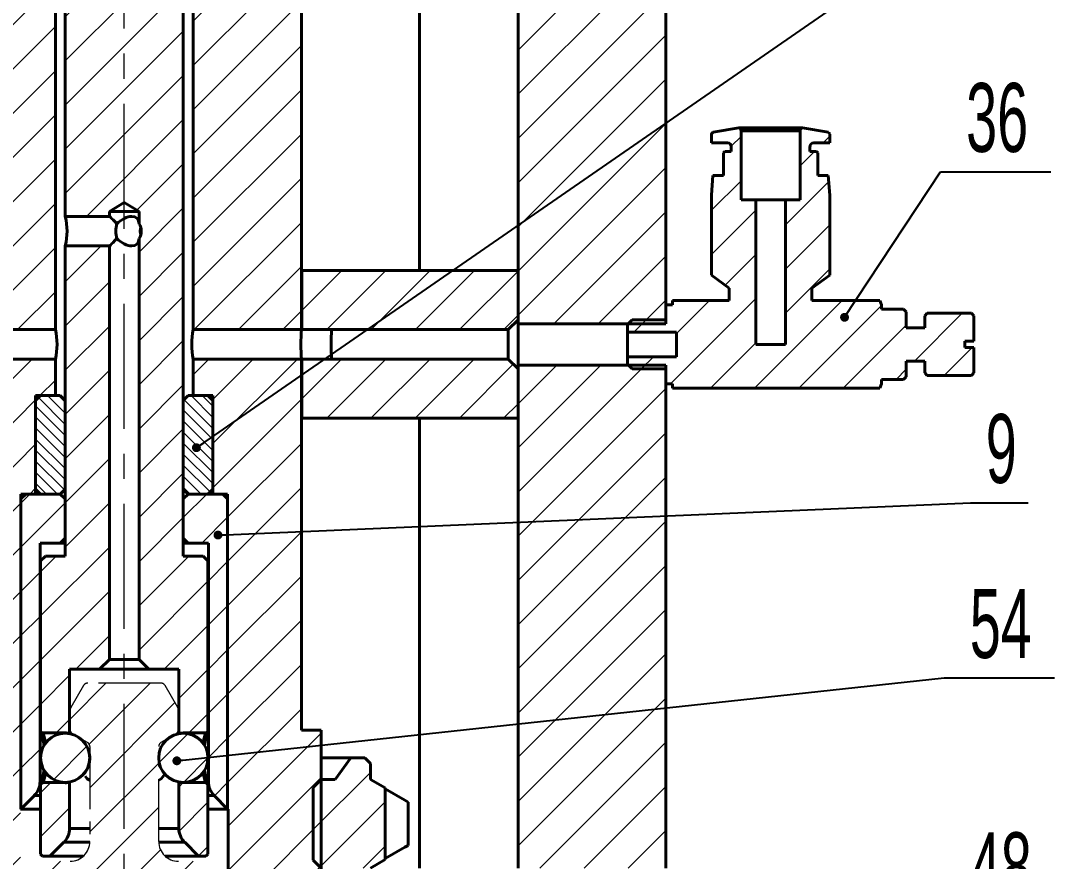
# Model space of a CAD drawing. Header units: millimetres. Extents: x 0 to 1189, y 0 to 841.
# Drawn here: x 722.3 to 827.2, y 506.3 to 591.7 of the extents above; entities that cross this region are included whole.
import ezdxf

# ---------------------------------------------------------------- set-up
doc = ezdxf.new("R2010")
doc.units = ezdxf.units.MM
doc.linetypes.add('CENTERX2', pattern=[20.32, 12.7, -2.54, 2.54, -2.54])
doc.linetypes.add('PHANTOM', pattern=[12.7, 6.35, -1.27, 1.27, -1.27, 1.27, -1.27])
doc.styles.add('SLDTEXTSTYLE1', font='TXT', dxfattribs={"width": 0.605})
doc.dimstyles.new('SLDDIMSTYLE0', dxfattribs={"dimtxt": 0, "dimasz": 0.9, "dimexe": 0, "dimexo": 0.0625, "dimgap": 0, "dimtad": 0, "dimtih": 1, "dimtoh": 1, "dimdec": 0, "dimrnd": 1e-09, "dimzin": 0, "dimdsep": 46, "dimtxsty": 'Standard', "dimblk1": 'DOT', "dimblk2": 'DOT', "dimsah": 1, "dimcen": 0.09, "dimadec": 0, "dimazin": 0, "dimtfac": 0.9, "dimtdec": 0, "dimtofl": 0, "dimtmove": 0, "dimatfit": 3, "dimldrblk": 'DOT', "dimfxl": 1, "dimfrac": 2, "dimtolj": 1, "dimtzin": 0, "dimarcsym": 0})

# ---------------------------------------------------------------- blocks, each defined once
blk = doc.blocks.new('_DOT')
at = {"color": 0, "linetype": 'ByBlock', "lineweight": -2}
blk.add_line((-0.5, 0), (-1, 0), dxfattribs=at)
at = {"color": 0, "linetype": 'ByBlock', "const_width": 0.5}
blk.add_lwpolyline([(-0.25, 0, 1), (0.25, 0, 1)], format="xyb", close=True, dxfattribs=at)

msp = doc.modelspace()

# ---------------------------------------------------------------- hatches: boundary and pattern name
at = {"linetype": 'Continuous', "lineweight": 0}
h = msp.add_hatch(dxfattribs=at)
h.set_pattern_fill('ANSI31', style=0)
h.paths.add_polyline_path([(721.03, 694.84), (720.28, 695.59), (718.15, 695.59), (717.78, 694.59), (717.78, 683.09), (719.78, 683.09), (719.78, 665.09), (717.78, 665.09), (717.78, 651.59), (714.78, 651.59), (714.78, 560.29), (725.78, 560.29), (725.78, 601.59), (723.78, 601.59), (723.78, 611.59), (721.03, 611.59)], flags=0)
h = msp.add_hatch(dxfattribs=at)
h.set_pattern_fill('ANSI31', style=0)
h.paths.add_polyline_path([(744.53, 611.59), (741.78, 611.59), (741.78, 601.59), (739.78, 601.59), (739.78, 560.29), (750.78, 560.29), (750.78, 651.59), (747.78, 651.59), (747.78, 665.09), (745.78, 665.09), (745.78, 683.09), (747.78, 683.09), (747.78, 694.59), (747.42, 695.59), (745.28, 695.59), (744.53, 694.84)], flags=0)
h = msp.add_hatch(dxfattribs=at)
h.set_pattern_fill('ANSI31', style=0)
edge = h.paths.add_edge_path(flags=0)
edge.add_line((732.78, 660.5), (729.38, 662.54))
edge.add_line((729.38, 662.54), (729.38, 684.79))
edge.add_line((729.38, 684.79), (727.28, 684.79))
edge.add_line((727.28, 684.79), (726.78, 684.29))
edge.add_line((726.78, 684.29), (726.78, 571.79))
edge.add_line((726.78, 571.79), (731.28, 571.79))
edge.add_line((731.28, 571.79), (731.28, 572.29))
edge.add_line((731.28, 572.29), (732.78, 573.19))
edge.add_line((732.78, 573.19), (734.28, 572.29))
edge.add_line((734.28, 572.29), (734.28, 571.04))
edge.add_ellipse((732.78, 570.29), major_axis=(1.73, 0), ratio=0.866025, start_angle=-26.5651, end_angle=26.5651, ccw=False)
edge.add_line((734.28, 569.54), (734.28, 526.79))
edge.add_line((734.28, 526.79), (735.28, 525.79))
edge.add_line((735.28, 525.79), (738.33, 525.79))
edge.add_line((738.33, 525.79), (738.33, 519.28))
edge.add_arc((738.78, 516.79), 2.52, 90, 100.266, ccw=False)
edge.add_line((738.78, 519.32), (741.05, 519.32))
edge.add_line((741.05, 519.32), (741.28, 519.47))
edge.add_line((741.28, 519.47), (741.28, 536.79))
edge.add_line((741.28, 536.79), (740.78, 537.29))
edge.add_line((740.78, 537.29), (738.78, 537.29))
edge.add_line((738.78, 537.29), (738.78, 684.29))
edge.add_line((738.78, 684.29), (738.28, 684.79))
edge.add_line((738.28, 684.79), (736.18, 684.79))
edge.add_line((736.18, 684.79), (736.18, 662.54))
edge.add_line((736.18, 662.54), (732.78, 660.5))
h = msp.add_hatch(dxfattribs=at)
h.set_pattern_fill('ANSI31', style=0)
h.paths.add_polyline_path([(772.78, 651.59), (772.78, 560.89), (787.78, 560.89), (787.78, 651.59)], flags=0)
h = msp.add_hatch(dxfattribs=at)
h.set_pattern_fill('ANSI31', style=0)
edge = h.paths.add_edge_path(flags=0)
edge.add_line((814.34, 555.63), (818.82, 555.63))
edge.add_line((818.82, 555.63), (819.08, 555.9))
edge.add_line((819.08, 555.9), (819.08, 558.48))
edge.add_line((819.08, 558.48), (818.15, 558.48))
edge.add_line((818.15, 558.48), (818.15, 559.1))
edge.add_line((818.15, 559.1), (819.08, 559.1))
edge.add_line((819.08, 559.1), (819.08, 561.68))
edge.add_line((819.08, 561.68), (818.82, 561.95))
edge.add_line((818.82, 561.95), (814.34, 561.95))
edge.add_line((814.34, 561.95), (814.08, 561.68))
edge.add_line((814.08, 561.68), (814.08, 560.48))
edge.add_line((814.08, 560.48), (812.2, 560.48))
edge.add_line((812.2, 560.48), (812.2, 562.08))
edge.add_line((812.2, 562.08), (811.93, 562.35))
edge.add_line((811.93, 562.35), (809.69, 562.35))
edge.add_line((809.69, 562.35), (809.69, 562.79))
edge.add_line((809.69, 562.79), (809.53, 563.24))
edge.add_line((809.53, 563.24), (802.63, 563.24))
edge.add_line((802.63, 563.24), (802.63, 564.49))
edge.add_line((802.63, 564.49), (804.43, 565.82))
edge.add_line((804.43, 565.82), (804.43, 573.95))
edge.add_line((804.43, 573.95), (804.29, 575.95))
edge.add_line((804.29, 575.95), (803.23, 575.95))
edge.add_line((803.23, 575.95), (803.23, 578.23))
edge.add_line((803.23, 578.23), (803.09, 578.37))
edge.add_line((803.09, 578.37), (802.43, 578.37))
edge.add_line((802.43, 578.37), (802.43, 578.88))
edge.add_arc((802.81, 578.88), 0.375, 90, 180, ccw=False)
edge.add_line((802.81, 579.25), (804.43, 579.25))
edge.add_line((804.43, 579.25), (804.43, 580.13))
edge.add_arc((804.23, 580.13), 0.2, 0, 80)
edge.add_line((804.27, 580.33), (801.67, 580.79))
edge.add_arc((801.73, 580.49), 0.3, 102.0396, 180)
edge.add_line((801.43, 580.49), (801.43, 573.46))
edge.add_line((801.43, 573.46), (799.93, 573.46))
edge.add_line((799.93, 573.46), (799.93, 558.79))
edge.add_line((799.93, 558.79), (796.93, 558.79))
edge.add_line((796.93, 558.79), (796.93, 573.46))
edge.add_line((796.93, 573.46), (795.43, 573.46))
edge.add_line((795.43, 573.46), (795.43, 580.49))
edge.add_arc((795.13, 580.49), 0.3, 0, 77.9604)
edge.add_line((795.2, 580.79), (792.6, 580.33))
edge.add_arc((792.63, 580.13), 0.2, 100, 180)
edge.add_line((792.43, 580.13), (792.43, 579.25))
edge.add_line((792.43, 579.25), (794.06, 579.25))
edge.add_arc((794.06, 578.88), 0.375, 0, 90, ccw=False)
edge.add_line((794.43, 578.88), (794.43, 578.37))
edge.add_line((794.43, 578.37), (793.78, 578.37))
edge.add_line((793.78, 578.37), (793.63, 578.23))
edge.add_line((793.63, 578.23), (793.63, 575.95))
edge.add_line((793.63, 575.95), (792.57, 575.95))
edge.add_line((792.57, 575.95), (792.43, 573.95))
edge.add_line((792.43, 573.95), (792.43, 565.82))
edge.add_line((792.43, 565.82), (794.23, 564.49))
edge.add_line((794.23, 564.49), (794.23, 563.24))
edge.add_line((794.23, 563.24), (788.45, 563.24))
edge.add_line((788.45, 563.24), (788.45, 562.8))
edge.add_line((788.45, 562.8), (787.78, 562.8))
edge.add_line((787.78, 562.8), (787.78, 561.29))
edge.add_line((787.78, 561.29), (784.38, 561.29))
edge.add_line((784.38, 561.29), (783.88, 560.8))
edge.add_line((783.88, 560.8), (783.88, 560.04))
edge.add_line((783.88, 560.04), (788.88, 560.04))
edge.add_line((788.88, 560.04), (788.88, 557.54))
edge.add_line((788.88, 557.54), (783.88, 557.54))
edge.add_line((783.88, 557.54), (783.88, 556.78))
edge.add_line((783.88, 556.78), (784.38, 556.29))
edge.add_line((784.38, 556.29), (787.78, 556.29))
edge.add_line((787.78, 556.29), (787.78, 554.79))
edge.add_line((787.78, 554.79), (788.45, 554.79))
edge.add_line((788.45, 554.79), (788.45, 554.34))
edge.add_line((788.45, 554.34), (809.53, 554.34))
edge.add_line((809.53, 554.34), (809.69, 554.79))
edge.add_line((809.69, 554.79), (809.69, 555.23))
edge.add_line((809.69, 555.23), (811.93, 555.23))
edge.add_line((811.93, 555.23), (812.2, 555.5))
edge.add_line((812.2, 555.5), (812.2, 557.1))
edge.add_line((812.2, 557.1), (814.08, 557.1))
edge.add_line((814.08, 557.1), (814.08, 555.9))
edge.add_line((814.08, 555.9), (814.34, 555.63))
h = msp.add_hatch(dxfattribs=at)
h.set_pattern_fill('ANSI31', style=0)
edge = h.paths.add_edge_path(flags=0)
edge.add_line((724.78, 537.29), (724.28, 536.79))
edge.add_line((724.28, 536.79), (724.28, 519.47))
edge.add_line((724.28, 519.47), (724.52, 519.32))
edge.add_line((724.52, 519.32), (726.78, 519.32))
edge.add_arc((726.78, 516.79), 2.52, 79.734, 90, ccw=False)
edge.add_line((727.23, 519.28), (727.23, 525.79))
edge.add_line((727.23, 525.79), (730.28, 525.79))
edge.add_line((730.28, 525.79), (731.28, 526.79))
edge.add_line((731.28, 526.79), (731.28, 568.79))
edge.add_line((731.28, 568.79), (726.78, 568.79))
edge.add_line((726.78, 568.79), (726.78, 537.29))
edge.add_line((726.78, 537.29), (724.78, 537.29))
h = msp.add_hatch(dxfattribs=at)
h.set_pattern_fill('ANSI31', style=0)
h.paths.add_polyline_path([(772.78, 566.29), (750.83, 566.29), (750.83, 560.29), (753.83, 560.29), (771.78, 560.29), (772.78, 561.29)], flags=0)
h = msp.add_hatch(dxfattribs=at)
h.set_pattern_fill('ANSI31', style=0)
edge = h.paths.add_edge_path(flags=0)
edge.add_arc((716.04, 451.59), 1, 270, 351.7029)
edge.add_line((717.03, 451.45), (722.23, 487.11))
edge.add_line((722.23, 487.11), (722.23, 511.59))
edge.add_line((722.23, 511.59), (722.28, 511.59))
edge.add_line((722.28, 511.59), (722.28, 543.59))
edge.add_line((722.28, 543.59), (723.78, 543.59))
edge.add_line((723.78, 543.59), (723.78, 553.59))
edge.add_line((723.78, 553.59), (725.78, 553.59))
edge.add_line((725.78, 553.59), (725.78, 557.29))
edge.add_line((725.78, 557.29), (714.78, 557.29))
edge.add_line((714.78, 557.29), (714.78, 519.59))
edge.add_line((714.78, 519.59), (712.78, 519.59))
edge.add_line((712.78, 519.59), (712.78, 470.59))
edge.add_line((712.78, 470.59), (708.28, 470.59))
edge.add_line((708.28, 470.59), (708.28, 469.89))
edge.add_line((708.28, 469.89), (702.78, 469.89))
edge.add_line((702.78, 469.89), (702.78, 451.09))
edge.add_line((702.78, 451.09), (703.28, 450.59))
edge.add_line((703.28, 450.59), (716.04, 450.59))
h = msp.add_hatch(dxfattribs=at)
h.set_pattern_fill('ANSI31', style=0)
edge = h.paths.add_edge_path(flags=0)
edge.add_line((749.52, 450.59), (762.28, 450.59))
edge.add_line((762.28, 450.59), (762.78, 451.09))
edge.add_line((762.78, 451.09), (762.78, 469.89))
edge.add_line((762.78, 469.89), (757.28, 469.89))
edge.add_line((757.28, 469.89), (757.28, 470.59))
edge.add_line((757.28, 470.59), (752.78, 470.59))
edge.add_line((752.78, 470.59), (752.78, 519.59))
edge.add_line((752.78, 519.59), (750.78, 519.59))
edge.add_line((750.78, 519.59), (750.78, 557.29))
edge.add_line((750.78, 557.29), (739.78, 557.29))
edge.add_line((739.78, 557.29), (739.78, 553.59))
edge.add_line((739.78, 553.59), (741.78, 553.59))
edge.add_line((741.78, 553.59), (741.78, 543.59))
edge.add_line((741.78, 543.59), (743.28, 543.59))
edge.add_line((743.28, 543.59), (743.28, 511.59))
edge.add_line((743.28, 511.59), (743.33, 511.59))
edge.add_line((743.33, 511.59), (743.33, 487.11))
edge.add_line((743.33, 487.11), (748.53, 451.45))
edge.add_arc((749.52, 451.59), 1, 188.2971, 270)
h = msp.add_hatch(dxfattribs=at)
h.set_pattern_fill('ANSI31', style=0)
h.paths.add_polyline_path([(750.83, 557.29), (750.83, 551.29), (772.78, 551.29), (772.78, 556.29), (771.78, 557.29), (753.83, 557.29)], flags=0)
h = msp.add_hatch(dxfattribs=at)
h.set_pattern_fill('ANSI31', style=0)
h.paths.add_polyline_path([(772.78, 505.59), (787.78, 505.59), (787.78, 556.69), (772.78, 556.69)], flags=0)
h = msp.add_hatch(dxfattribs=at)
h.set_pattern_fill('ANSI31', scale=0.25, angle=90, style=0)
h.paths.add_polyline_path([(726.78, 553.09), (726.28, 553.59), (724.28, 553.59), (723.78, 553.09), (723.78, 544.09), (724.28, 543.59), (726.28, 543.59), (726.78, 544.09)], flags=0)
h = msp.add_hatch(dxfattribs=at)
h.set_pattern_fill('ANSI31', scale=0.25, angle=90, style=0)
h.paths.add_polyline_path([(739.28, 553.59), (738.78, 553.09), (738.78, 544.09), (739.28, 543.59), (741.28, 543.59), (741.78, 544.09), (741.78, 553.09), (741.28, 553.59)], flags=0)
h = msp.add_hatch(dxfattribs=at)
h.set_pattern_fill('ANSI31', style=0)
edge = h.paths.add_edge_path(flags=0)
edge.add_line((726.28, 538.59), (726.78, 539.09))
edge.add_line((726.78, 539.09), (726.78, 543.09))
edge.add_line((726.78, 543.09), (726.28, 543.59))
edge.add_line((726.28, 543.59), (722.78, 543.59))
edge.add_line((722.78, 543.59), (722.28, 543.09))
edge.add_line((722.28, 543.09), (722.28, 511.59))
edge.add_line((722.28, 511.59), (723.65, 512.96))
edge.add_arc((722.23, 514.37), 2, 315, 360)
edge.add_line((724.23, 514.37), (724.23, 538.59))
edge.add_line((724.23, 538.59), (726.28, 538.59))
h = msp.add_hatch(dxfattribs=at)
h.set_pattern_fill('ANSI31', style=0)
edge = h.paths.add_edge_path(flags=0)
edge.add_line((738.78, 539.09), (739.28, 538.59))
edge.add_line((739.28, 538.59), (741.33, 538.59))
edge.add_line((741.33, 538.59), (741.33, 514.37))
edge.add_arc((743.33, 514.37), 2, 180, 225)
edge.add_line((741.92, 512.96), (743.28, 511.59))
edge.add_line((743.28, 511.59), (743.28, 543.09))
edge.add_line((743.28, 543.09), (742.78, 543.59))
edge.add_line((742.78, 543.59), (739.28, 543.59))
edge.add_line((739.28, 543.59), (738.78, 543.09))
edge.add_line((738.78, 543.09), (738.78, 539.09))
h = msp.add_hatch(dxfattribs=at)
h.set_pattern_fill('ANSI31', style=0)
edge = h.paths.add_edge_path(flags=0)
edge.add_line((738.22, 521.9), (736.93, 524.13))
edge.add_arc((736.5, 523.88), 0.5, 30, 90)
edge.add_line((736.5, 524.38), (729.07, 524.38))
edge.add_arc((729.07, 523.88), 0.5, 90, 150)
edge.add_line((728.64, 524.13), (727.35, 521.9))
edge.add_arc((727.78, 521.65), 0.5, 150, 180)
edge.add_line((727.28, 521.65), (727.28, 519.67))
edge.add_arc((727.78, 519.67), 0.5, 180, 240)
edge.add_line((727.53, 519.23), (729.03, 518.37))
edge.add_arc((728.78, 517.93), 0.5, 0, 60, ccw=False)
edge.add_line((729.28, 517.93), (729.28, 508.28))
edge.add_arc((727.28, 508.28), 2, 270, 360, ccw=False)
edge.add_line((727.28, 506.28), (725.03, 506.28))
edge.add_line((725.03, 506.28), (724.53, 505.78))
edge.add_line((724.53, 505.78), (724.53, 501.18))
edge.add_line((724.53, 501.18), (726.53, 501.18))
edge.add_arc((726.53, 500.68), 0.5, 0, 90, ccw=False)
edge.add_line((727.03, 500.68), (726.53, 499.81))
edge.add_line((726.53, 499.81), (726.53, 497.38))
edge.add_line((726.53, 497.38), (726.73, 497.18))
edge.add_line((726.73, 497.18), (727.53, 497.18))
edge.add_arc((727.53, 496.68), 0.5, 0, 90, ccw=False)
edge.add_line((728.03, 496.68), (728.03, 494.47))
edge.add_arc((727.53, 494.47), 0.5, 300, 360, ccw=False)
edge.add_line((727.78, 494.03), (726.78, 493.46))
edge.add_line((726.78, 493.46), (726.78, 482.04))
edge.add_line((726.78, 482.04), (728.28, 481.18))
edge.add_line((728.28, 481.18), (737.28, 481.18))
edge.add_line((737.28, 481.18), (738.78, 482.04))
edge.add_line((738.78, 482.04), (738.78, 493.46))
edge.add_line((738.78, 493.46), (737.78, 494.03))
edge.add_arc((738.03, 494.47), 0.5, 180, 240, ccw=False)
edge.add_line((737.53, 494.47), (737.53, 496.68))
edge.add_arc((738.03, 496.68), 0.5, 90, 180, ccw=False)
edge.add_line((738.03, 497.18), (738.83, 497.18))
edge.add_line((738.83, 497.18), (739.03, 497.38))
edge.add_line((739.03, 497.38), (739.03, 499.81))
edge.add_line((739.03, 499.81), (738.53, 500.68))
edge.add_arc((739.03, 500.68), 0.5, 90, 180, ccw=False)
edge.add_line((739.03, 501.18), (741.03, 501.18))
edge.add_line((741.03, 501.18), (741.03, 505.78))
edge.add_line((741.03, 505.78), (740.53, 506.28))
edge.add_line((740.53, 506.28), (738.28, 506.28))
edge.add_arc((738.28, 508.28), 2, 180, 270, ccw=False)
edge.add_line((736.28, 508.28), (736.28, 517.93))
edge.add_arc((736.78, 517.93), 0.5, 120, 180, ccw=False)
edge.add_line((736.53, 518.37), (738.03, 519.23))
edge.add_arc((737.78, 519.67), 0.5, 300, 360)
edge.add_line((738.28, 519.67), (738.28, 521.65))
edge.add_arc((737.78, 521.65), 0.5, 0, 30)
h = msp.add_hatch(dxfattribs=at)
h.set_pattern_fill('ANSI31', style=0)
edge = h.paths.add_edge_path(flags=0)
edge.add_spline(control_points=[(724.91, 515.13), (725.1, 514.92), (725.32, 514.74), (725.57, 514.61), (725.81, 514.47), (726.08, 514.38), (726.36, 514.33), (726.64, 514.28), (726.92, 514.28), (727.2, 514.33), (727.48, 514.37), (727.75, 514.47), (727.99, 514.6), (728.24, 514.74), (728.46, 514.92), (728.65, 515.13), (728.83, 515.33), (728.99, 515.58), (729.09, 515.84), (729.2, 516.1), (729.27, 516.38), (729.28, 516.66), (729.3, 516.93), (729.26, 517.22), (729.19, 517.49), (729.11, 517.76), (728.98, 518.02), (728.82, 518.24), (728.66, 518.47), (728.45, 518.68), (728.22, 518.84), (727.99, 519), (727.73, 519.12), (727.47, 519.2), (727.2, 519.27), (726.91, 519.3), (726.63, 519.29), (726.35, 519.27), (726.07, 519.2), (725.81, 519.1), (725.56, 518.99), (725.31, 518.83), (725.11, 518.64), (724.9, 518.46), (724.72, 518.23), (724.59, 517.98), (724.45, 517.74), (724.36, 517.47), (724.32, 517.19), (724.27, 516.91), (724.27, 516.63), (724.32, 516.35), (724.37, 516.08), (724.47, 515.8), (724.61, 515.56), (724.69, 515.41), (724.8, 515.26), (724.91, 515.13)], knot_values=[0, 0, 0, 0, 0.000839, 0.000839, 0.000839, 0.001679, 0.001679, 0.001679, 0.002518, 0.002518, 0.002518, 0.003358, 0.003358, 0.003358, 0.004197, 0.004197, 0.004197, 0.005037, 0.005037, 0.005037, 0.005876, 0.005876, 0.005876, 0.006715, 0.006715, 0.006715, 0.007555, 0.007555, 0.007555, 0.008394, 0.008394, 0.008394, 0.009234, 0.009234, 0.009234, 0.010073, 0.010073, 0.010073, 0.010913, 0.010913, 0.010913, 0.011752, 0.011752, 0.011752, 0.012591, 0.012591, 0.012591, 0.013431, 0.013431, 0.013431, 0.01427, 0.01427, 0.01427, 0.01511, 0.01511, 0.01511, 0.015631, 0.015631, 0.015631, 0.015631], weights=[1, 1, 1, 1, 1, 1, 1, 1, 1, 1, 1, 1, 1, 1, 1, 1, 1, 1, 1, 1, 1, 1, 1, 1, 1, 1, 1, 1, 1, 1, 1, 1, 1, 1, 1, 1, 1, 1, 1, 1, 1, 1, 1, 1, 1, 1, 1, 1, 1, 1, 1, 1, 1, 1, 1, 1, 1, 1], degree=3, periodic=0)
h = msp.add_hatch(dxfattribs=at)
h.set_pattern_fill('ANSI31', style=0)
edge = h.paths.add_edge_path(flags=0)
edge.add_spline(control_points=[(739.92, 514.56), (740.17, 514.69), (740.4, 514.86), (740.59, 515.06), (740.78, 515.27), (740.94, 515.5), (741.06, 515.76), (741.18, 516.01), (741.25, 516.29), (741.27, 516.57), (741.3, 516.85), (741.28, 517.14), (741.21, 517.41), (741.14, 517.68), (741.02, 517.94), (740.87, 518.18), (740.71, 518.41), (740.51, 518.62), (740.29, 518.79), (740.07, 518.96), (739.81, 519.09), (739.54, 519.17), (739.28, 519.26), (738.99, 519.3), (738.71, 519.29), (738.43, 519.28), (738.15, 519.23), (737.89, 519.13), (737.63, 519.03), (737.38, 518.88), (737.17, 518.7), (736.95, 518.52), (736.77, 518.3), (736.63, 518.06), (736.49, 517.82), (736.38, 517.55), (736.33, 517.27), (736.28, 517), (736.27, 516.71), (736.31, 516.43), (736.35, 516.16), (736.44, 515.88), (736.57, 515.63), (736.7, 515.39), (736.87, 515.16), (737.08, 514.97), (737.28, 514.78), (737.52, 514.62), (737.78, 514.5), (738.03, 514.39), (738.31, 514.32), (738.59, 514.3), (738.87, 514.28), (739.16, 514.3), (739.43, 514.38), (739.6, 514.42), (739.76, 514.48), (739.92, 514.56)], knot_values=[0, 0, 0, 0, 0.000839, 0.000839, 0.000839, 0.001679, 0.001679, 0.001679, 0.002518, 0.002518, 0.002518, 0.003358, 0.003358, 0.003358, 0.004197, 0.004197, 0.004197, 0.005037, 0.005037, 0.005037, 0.005876, 0.005876, 0.005876, 0.006715, 0.006715, 0.006715, 0.007555, 0.007555, 0.007555, 0.008394, 0.008394, 0.008394, 0.009234, 0.009234, 0.009234, 0.010073, 0.010073, 0.010073, 0.010913, 0.010913, 0.010913, 0.011752, 0.011752, 0.011752, 0.012591, 0.012591, 0.012591, 0.013431, 0.013431, 0.013431, 0.01427, 0.01427, 0.01427, 0.01511, 0.01511, 0.01511, 0.015631, 0.015631, 0.015631, 0.015631], weights=[1, 1, 1, 1, 1, 1, 1, 1, 1, 1, 1, 1, 1, 1, 1, 1, 1, 1, 1, 1, 1, 1, 1, 1, 1, 1, 1, 1, 1, 1, 1, 1, 1, 1, 1, 1, 1, 1, 1, 1, 1, 1, 1, 1, 1, 1, 1, 1, 1, 1, 1, 1, 1, 1, 1, 1, 1, 1], degree=3, periodic=0)
h = msp.add_hatch(dxfattribs=at)
h.set_pattern_fill('ANSI31', style=0)
h.paths.add_polyline_path([(757.78, 516.23), (757.22, 516.79), (755.78, 516.79), (754.21, 514.59), (752.78, 514.59), (751.97, 513.78), (751.97, 506.4), (752.78, 505.59), (757.78, 505.59), (759.28, 506.46), (759.28, 513.73), (757.78, 514.59)], flags=0)
h = msp.add_hatch(dxfattribs=at)
h.set_pattern_fill('ANSI31', style=0)
edge = h.paths.add_edge_path(flags=0)
edge.add_line((725.23, 506.79), (726.65, 508.21))
edge.add_arc((725.23, 509.62), 2, 315, 360)
edge.add_line((727.23, 509.62), (727.23, 514.31))
edge.add_arc((726.78, 516.79), 2.52, 270, 280.266, ccw=False)
edge.add_line((726.78, 514.27), (724.52, 514.27))
edge.add_line((724.52, 514.27), (724.28, 514.12))
edge.add_line((724.28, 514.12), (724.28, 506.99))
edge.add_line((724.28, 506.99), (724.48, 506.79))
edge.add_line((724.48, 506.79), (725.23, 506.79))
h = msp.add_hatch(dxfattribs=at)
h.set_pattern_fill('ANSI31', style=0)
edge = h.paths.add_edge_path(flags=0)
edge.add_line((738.92, 508.21), (740.33, 506.79))
edge.add_line((740.33, 506.79), (741.08, 506.79))
edge.add_line((741.08, 506.79), (741.28, 506.99))
edge.add_line((741.28, 506.99), (741.28, 514.12))
edge.add_line((741.28, 514.12), (741.05, 514.27))
edge.add_line((741.05, 514.27), (738.78, 514.27))
edge.add_arc((738.78, 516.79), 2.52, 259.734, 270, ccw=False)
edge.add_line((738.33, 514.31), (738.33, 509.62))
edge.add_arc((740.33, 509.62), 2, 180, 225)

# ---------------------------------------------------------------- linework, layer by layer
at = {"color": 7, "linetype": 'CENTERX2', "lineweight": 0}
msp.add_line((732.78, 347.02), (732.78, 729.01), dxfattribs=at)
at = {"color": 7, "linetype": 'Continuous', "lineweight": 40}
for p, q in [((726.78, 684.29), (726.78, 571.79)), ((738.78, 537.29), (738.78, 684.29)), ((750.78, 560.29), (750.78, 651.59)), ((772.78, 651.59), (772.78, 560.89)), ((787.78, 651.59), (787.78, 560.89)), ((725.78, 601.59), (725.78, 560.29)), ((739.78, 560.29), (739.78, 601.59)), ((795.2, 580.79), (792.6, 580.33)), ((801.67, 580.79), (795.2, 580.79)), ((804.27, 580.33), (801.67, 580.79)), ((792.43, 580.13), (792.43, 579.25)), ((795.43, 580.49), (795.43, 573.46)), ((795.43, 580.49), (801.43, 580.49)), ((801.43, 573.46), (801.43, 580.49)), ((804.43, 579.25), (804.43, 580.13)), ((792.43, 579.25), (794.06, 579.25)), ((794.43, 578.88), (794.43, 578.37)), ((802.43, 578.37), (802.43, 578.88)), ((802.81, 579.25), (804.43, 579.25)), ((793.78, 578.37), (793.63, 578.23)), ((793.63, 578.23), (793.63, 575.95)), ((794.43, 578.37), (793.78, 578.37)), ((803.09, 578.37), (802.43, 578.37)), ((803.23, 578.23), (803.09, 578.37)), ((803.23, 575.95), (803.23, 578.23)), ((792.57, 575.95), (792.43, 573.95)), ((793.63, 575.95), (792.57, 575.95)), ((804.29, 575.95), (803.23, 575.95)), ((804.43, 573.95), (804.29, 575.95)), ((792.43, 573.95), (792.43, 565.82)), ((795.43, 573.46), (796.93, 573.46)), ((796.93, 573.46), (796.93, 558.79)), ((796.93, 573.46), (799.93, 573.46)), ((799.93, 558.79), (799.93, 573.46)), ((799.93, 573.46), (801.43, 573.46)), ((804.43, 565.82), (804.43, 573.95)), ((732.78, 573.19), (731.28, 572.29)), ((731.28, 572.29), (731.28, 571.79)), ((731.28, 572.29), (734.28, 572.29)), ((734.28, 572.29), (732.78, 573.19)), ((734.28, 571.04), (734.28, 572.29)), ((731.28, 571.79), (726.78, 571.79)), ((734.28, 526.79), (734.28, 569.54)), ((726.78, 568.79), (726.78, 537.29)), ((726.78, 568.79), (731.28, 568.79)), ((731.28, 568.79), (731.28, 526.79)), ((750.83, 566.29), (750.78, 566.29)), ((750.83, 566.29), (750.83, 560.29)), ((772.78, 566.29), (750.83, 566.29)), ((772.78, 566.29), (772.78, 561.29)), ((792.43, 565.82), (794.23, 564.49)), ((802.63, 564.49), (804.43, 565.82)), ((794.23, 564.49), (794.23, 563.24)), ((802.63, 563.24), (802.63, 564.49)), ((787.78, 562.8), (787.78, 561.29)), ((788.45, 562.8), (787.78, 562.8)), ((794.23, 563.24), (788.45, 563.24)), ((788.45, 563.24), (788.45, 562.8)), ((809.53, 563.24), (802.63, 563.24)), ((809.69, 562.79), (809.53, 563.24)), ((809.69, 562.35), (809.69, 562.79)), ((811.93, 562.35), (809.69, 562.35)), ((812.2, 562.08), (811.93, 562.35)), ((812.2, 560.48), (812.2, 562.08)), ((814.34, 561.95), (814.08, 561.68)), ((818.82, 561.95), (814.34, 561.95)), ((819.08, 561.68), (818.82, 561.95)), ((771.78, 560.29), (772.78, 561.29)), ((787.78, 560.89), (772.78, 560.89)), ((772.78, 560.89), (772.78, 556.69)), ((784.38, 561.29), (783.88, 560.8)), ((783.88, 560.8), (783.88, 560.04)), ((787.78, 561.29), (784.38, 561.29)), ((814.08, 561.68), (814.08, 560.48)), ((819.08, 559.1), (819.08, 561.68)), ((725.78, 560.29), (714.78, 560.29)), ((750.78, 560.29), (739.78, 560.29)), ((750.83, 560.29), (750.78, 560.29)), ((753.83, 560.29), (750.83, 560.29)), ((771.78, 560.29), (753.83, 560.29)), ((771.78, 557.29), (771.78, 560.29)), ((783.88, 560.04), (788.88, 560.04)), ((783.88, 557.54), (783.88, 560.04)), ((788.88, 560.04), (788.88, 557.54)), ((814.08, 560.48), (812.2, 560.48)), ((796.93, 558.79), (799.93, 558.79)), ((819.08, 559.1), (818.15, 559.1)), ((818.15, 558.48), (818.15, 559.1)), ((783.88, 557.54), (783.88, 556.78)), ((788.88, 557.54), (783.88, 557.54)), ((818.15, 558.48), (819.08, 558.48)), ((819.08, 555.9), (819.08, 558.48)), ((714.78, 557.29), (725.78, 557.29)), ((725.78, 557.29), (725.78, 553.59)), ((739.78, 553.59), (739.78, 557.29)), ((739.78, 557.29), (750.78, 557.29)), ((750.78, 519.59), (750.78, 557.29)), ((750.83, 557.29), (750.83, 557.29)), ((750.83, 557.29), (750.83, 551.29)), ((753.83, 557.29), (750.83, 557.29)), ((753.83, 557.29), (771.78, 557.29)), ((772.78, 556.29), (771.78, 557.29)), ((772.78, 556.69), (787.78, 556.69)), ((772.78, 556.69), (772.78, 505.59)), ((783.88, 556.78), (784.38, 556.29)), ((787.78, 556.69), (787.78, 505.59)), ((812.2, 557.1), (814.08, 557.1)), ((812.2, 555.5), (812.2, 557.1)), ((814.08, 557.1), (814.08, 555.9)), ((772.78, 556.29), (772.78, 551.29)), ((784.38, 556.29), (787.78, 556.29)), ((787.78, 556.29), (787.78, 554.79)), ((811.93, 555.23), (812.2, 555.5)), ((814.08, 555.9), (814.34, 555.63)), ((814.34, 555.63), (818.82, 555.63)), ((818.82, 555.63), (819.08, 555.9)), ((787.78, 554.79), (788.45, 554.79)), ((788.45, 554.79), (788.45, 554.34)), ((788.45, 554.34), (809.53, 554.34)), ((809.53, 554.34), (809.69, 554.79)), ((809.69, 555.23), (811.93, 555.23)), ((809.69, 554.79), (809.69, 555.23)), ((724.28, 553.59), (723.78, 553.09)), ((725.78, 553.59), (723.78, 553.59)), ((723.78, 553.59), (723.78, 543.59)), ((726.28, 553.59), (724.28, 553.59)), ((726.78, 553.09), (726.28, 553.59)), ((739.28, 553.59), (738.78, 553.09)), ((741.28, 553.59), (739.28, 553.59)), ((741.78, 553.59), (739.78, 553.59)), ((741.78, 553.09), (741.28, 553.59)), ((741.78, 543.59), (741.78, 553.59)), ((723.78, 553.09), (723.78, 544.09)), ((726.78, 544.09), (726.78, 553.09)), ((738.78, 553.09), (738.78, 544.09)), ((741.78, 544.09), (741.78, 553.09)), ((750.83, 551.29), (750.78, 551.29)), ((772.78, 551.29), (750.83, 551.29)), ((723.78, 544.09), (724.28, 543.59)), ((726.28, 543.59), (726.78, 544.09)), ((738.78, 544.09), (739.28, 543.59)), ((741.28, 543.59), (741.78, 544.09)), ((722.78, 543.59), (722.28, 543.09)), ((723.78, 543.59), (722.28, 543.59)), ((722.28, 543.59), (722.28, 511.59)), ((722.28, 543.09), (722.28, 511.59)), ((726.28, 543.59), (722.78, 543.59)), ((724.28, 543.59), (726.28, 543.59)), ((726.78, 543.09), (726.28, 543.59)), ((726.78, 539.09), (726.78, 543.09)), ((739.28, 543.59), (738.78, 543.09)), ((738.78, 543.09), (738.78, 539.09)), ((739.28, 543.59), (741.28, 543.59)), ((742.78, 543.59), (739.28, 543.59)), ((743.28, 543.59), (741.78, 543.59)), ((743.28, 543.09), (742.78, 543.59)), ((743.28, 511.59), (743.28, 543.59)), ((743.28, 511.59), (743.28, 543.09)), ((724.23, 538.59), (726.28, 538.59)), ((724.23, 514.37), (724.23, 538.59)), ((726.28, 538.59), (726.78, 539.09)), ((726.78, 538.59), (726.28, 538.59)), ((738.78, 539.09), (739.28, 538.59)), ((739.28, 538.59), (738.78, 538.59)), ((739.28, 538.59), (741.33, 538.59)), ((741.33, 538.59), (741.33, 514.37)), ((724.78, 537.29), (724.28, 536.79)), ((724.28, 519.47), (724.28, 536.79)), ((724.78, 537.29), (726.78, 537.29)), ((738.78, 537.29), (740.78, 537.29)), ((741.28, 536.79), (740.78, 537.29)), ((741.28, 536.79), (741.28, 519.47)), ((730.28, 525.79), (731.28, 526.79)), ((731.28, 526.79), (734.28, 526.79)), ((734.28, 526.79), (735.28, 525.79)), ((727.23, 525.79), (727.23, 519.28)), ((727.23, 525.79), (730.28, 525.79)), ((735.28, 525.79), (730.28, 525.79)), ((735.28, 525.79), (738.33, 525.79)), ((738.33, 519.28), (738.33, 525.79)), ((724.28, 519.47), (724.52, 519.32)), ((726.78, 519.32), (724.52, 519.32)), ((741.05, 519.32), (738.78, 519.32)), ((741.05, 519.32), (741.28, 519.47)), ((750.78, 519.59), (752.78, 519.59)), ((752.78, 470.59), (752.78, 519.59)), ((755.78, 516.79), (752.78, 516.79)), ((754.21, 514.59), (755.78, 516.79)), ((755.78, 516.79), (757.22, 516.79)), ((757.22, 516.79), (757.78, 516.23)), ((757.78, 516.23), (757.78, 514.59)), ((751.97, 513.78), (752.78, 514.59)), ((752.78, 514.59), (754.21, 514.59)), ((757.78, 514.59), (759.28, 513.73)), ((724.28, 506.99), (724.28, 514.12)), ((724.52, 514.27), (726.78, 514.27)), ((727.23, 514.31), (727.23, 509.62)), ((738.33, 509.62), (738.33, 514.31)), ((738.78, 514.27), (741.05, 514.27)), ((741.28, 514.12), (741.28, 506.99)), ((751.97, 506.4), (751.97, 513.78)), ((759.28, 513.73), (759.28, 506.46)), ((722.28, 511.59), (723.65, 512.96)), ((741.92, 512.96), (743.28, 511.59)), ((722.28, 511.59), (722.23, 511.59)), ((724.28, 511.59), (722.28, 511.59)), ((743.28, 511.59), (741.28, 511.59)), ((743.33, 511.59), (743.28, 511.59)), ((743.33, 487.11), (743.33, 511.59)), ((761.63, 507.9), (761.63, 512.28)), ((725.23, 506.79), (726.65, 508.21)), ((738.92, 508.21), (740.33, 506.79)), ((724.28, 506.99), (724.48, 506.79)), ((724.48, 506.79), (725.23, 506.79)), ((728.62, 506.79), (725.23, 506.79)), ((740.33, 506.79), (736.95, 506.79)), ((740.33, 506.79), (741.08, 506.79)), ((741.08, 506.79), (741.28, 506.99)), ((752.78, 505.59), (751.97, 506.4)), ((759.28, 506.46), (757.78, 505.59))]:
    msp.add_line(p, q, dxfattribs=at)
at = {"color": 8, "linetype": 'Continuous', "lineweight": 40}
for p, q in [((762.78, 566.29), (762.78, 645.59)), ((762.78, 505.59), (762.78, 551.29)), ((724.28, 512.96), (723.65, 512.96)), ((741.92, 512.96), (741.28, 512.96)), ((727.23, 509.62), (729.28, 509.62)), ((736.28, 509.62), (738.33, 509.62)), ((729.28, 508.21), (726.65, 508.21)), ((738.92, 508.21), (736.29, 508.21))]:
    msp.add_line(p, q, dxfattribs=at)
at = {"color": 7, "linetype": 'PHANTOM', "lineweight": 15}
for p, q in [((728.64, 524.13), (727.35, 521.9)), ((736.5, 524.38), (729.07, 524.38)), ((738.22, 521.9), (736.93, 524.13)), ((727.28, 521.65), (727.28, 519.67)), ((738.28, 519.67), (738.28, 521.65)), ((727.53, 519.23), (729.03, 518.37)), ((736.53, 518.37), (738.03, 519.23)), ((729.28, 517.93), (729.28, 508.28)), ((736.28, 508.28), (736.28, 517.93))]:
    msp.add_line(p, q, dxfattribs=at)
at = {"color": 7, "linetype": 'Continuous', "lineweight": 40, "flags": 128}
for points in [[(731.28, 571.79), (731.31, 571.77), (731.37, 571.7), (731.49, 571.59), (731.64, 571.44), (731.82, 571.26), (732.03, 571.04)], [(734.43, 569.98), (734.39, 570.29), (734.44, 570.59)], [(732.03, 569.54), (731.82, 569.33), (731.64, 569.14), (731.49, 568.99), (731.37, 568.88), (731.31, 568.81), (731.28, 568.79)], [(724.29, 516.58), (724.52, 515.72), (724.75, 515.35)], [(724.78, 515.2), (724.74, 515.01), (724.65, 514.65), (724.58, 514.42), (724.52, 514.27), (724.52, 514.27), (724.52, 514.27)], [(729.28, 514.51), (729.03, 514.65), (728.81, 514.92)], [(736.93, 515.15), (736.54, 514.66), (736.28, 514.52)], [(724.52, 514.27), (724.46, 514.22), (724.39, 514.18), (724.28, 514.12)], [(741.28, 514.12), (741.22, 514.16), (741.15, 514.2), (741.05, 514.27)], [(759.28, 513.63), (761.28, 512.48), (761.63, 512.28)], [(761.63, 507.9), (761.28, 507.7), (759.28, 506.56)]]:
    msp.add_lwpolyline(points, dxfattribs=at)
at = {"color": 7, "linetype": 'Continuous', "lineweight": 40}
for centre in [(726.78, 516.79), (738.78, 516.79)]:
    msp.add_circle(centre, 2.5, dxfattribs=at)
for centre, radius, start, end in [((795.13, 580.49), 0.3, 0, 77.9604), ((801.73, 580.49), 0.3, 102.0396, 180), ((792.63, 580.13), 0.2, 100, 180), ((804.23, 580.13), 0.2, 0, 80), ((794.06, 578.88), 0.375, 0, 90), ((802.81, 578.88), 0.375, 90, 180), ((720.88, 570.29), 6.09, 345.735, 14.265), ((718.87, 558.79), 7.08, 347.761, 12.239), ((746.7, 558.79), 7.07, 167.7544, 192.2456), ((768.75, 558.79), 18.03, 175.2273, 184.7727), ((774.86, 558.79), 21.07, 175.9184, 184.0816), ((716.08, 516.72), 8.65, 8.7851, 18.5115), ((718.5, 517.12), 6.41, 10.3078, 20.0482), ((726.78, 516.79), 2.53, 79.734, 90), ((738.78, 516.79), 2.52, 90, 100.266), ((746.99, 517.14), 6.33, 159.9126, 169.626), ((749.63, 516.68), 8.8, 161.5447, 171.2409), ((727.04, 516.72), 2.25, 305.7952, 7.2525), ((719.03, 516.15), 5.63, 338.8743, 353.8598), ((749.55, 516.88), 8.71, 188.6563, 198.5053), ((747.04, 516.46), 6.38, 190.2914, 200.0647), ((722.23, 514.37), 2, 315, 0), ((726.78, 516.79), 2.53, 270, 280.266), ((738.78, 516.79), 2.52, 259.734, 270), ((743.33, 514.37), 2, 180, 225), ((725.23, 509.62), 2, 315, 0), ((740.33, 509.62), 2, 180, 225)]:
    msp.add_arc(centre, radius, start, end, dxfattribs=at)
at = {"color": 7, "linetype": 'PHANTOM', "lineweight": 15}
for centre, radius, start, end in [((729.07, 523.88), 0.5, 90, 150), ((736.5, 523.88), 0.5, 30, 90), ((727.78, 521.65), 0.5, 150, 180), ((737.78, 521.65), 0.5, 0, 30), ((727.78, 519.67), 0.5, 180, 240), ((737.78, 519.67), 0.5, 300, 0), ((728.78, 517.93), 0.5, 0, 60), ((736.78, 517.93), 0.5, 120, 180), ((727.28, 508.28), 2, 270, 0), ((738.28, 508.28), 2, 180, 270)]:
    msp.add_arc(centre, radius, start, end, dxfattribs=at)
at = {"color": 7, "linetype": 'Continuous', "lineweight": 40}
for major_axis, ratio, start_param, end_param in [((1.3, 1.3), 0.57735, 5.759587, 7.853982), ((0, 1.5), 0.57735, 1.047198, 2.094395), ((1.73, 0), 0.866025, 5.759587, 6.806784), ((-1.3, 1.3), 0.57735, 1.570796, 3.665191)]:
    msp.add_ellipse((732.78, 570.29), major_axis=major_axis, ratio=ratio, start_param=start_param, end_param=end_param, dxfattribs=at)

# ---------------------------------------------------------------- texts
at = {"color": 7, "linetype": 'Continuous', "lineweight": 0, "char_height": 7, "attachment_point": 2, "style": 'SLDTEXTSTYLE1'}
for s, insert in [('36', (821.44, 585.34)), ('9', (821.86, 551.71)), ('54', (821.81, 533.93)), ('48', (821.81, 509.22))]:
    msp.add_mtext(s, dxfattribs=dict(at, insert=insert))

# ---------------------------------------------------------------- leaders
at = {"color": 7, "linetype": 'Continuous', "lineweight": 0}
for points in [[(740.11, 548.29), (815.69, 600.56), (826.88, 600.56)], [(805.94, 561.54), (815.69, 576.31), (826.88, 576.31)], [(742.3, 539.42), (818.73, 542.68), (824.58, 542.68)], [(738.12, 516.49), (816.06, 524.9), (827.25, 524.9)]]:
    msp.add_leader(points, dimstyle='SLDDIMSTYLE0', dxfattribs=at)

doc.saveas('drawing.dxf')
